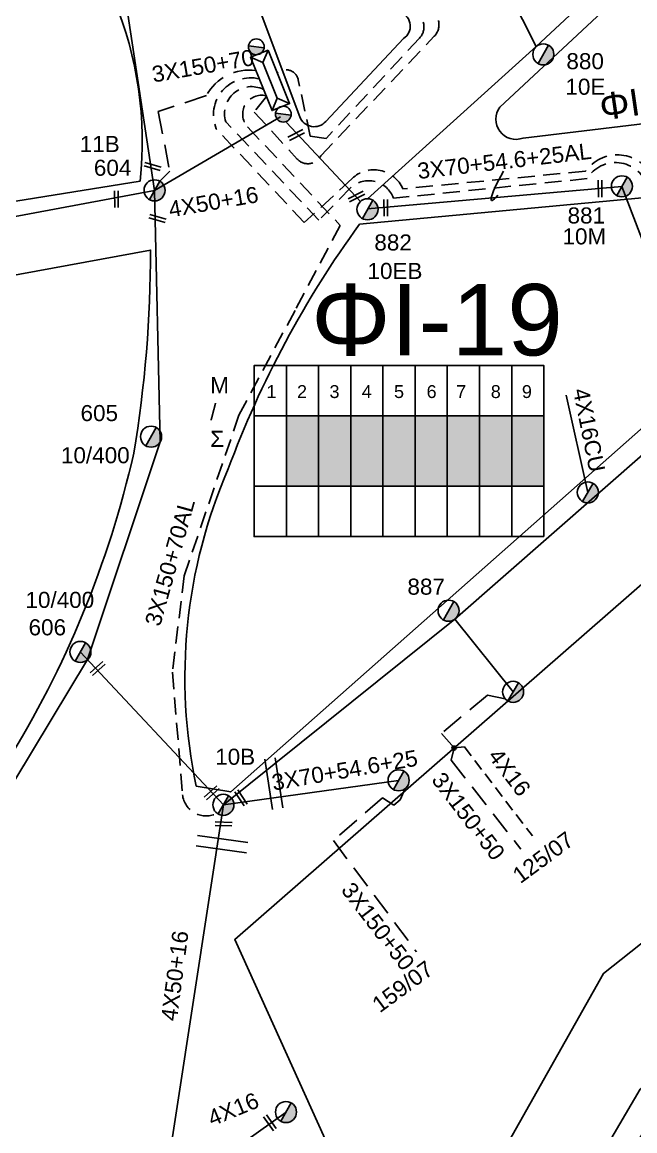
# Model space of a CAD drawing. Header units: millimetres. Extents: x 72 to 3039, y -786 to 786.
# Drawn here: x 491.4 to 559.9, y 574.8 to 698.9 of the extents above; entities that cross this region are included whole.
import ezdxf
from ezdxf.enums import TextEntityAlignment as Align

# ---------------------------------------------------------------- set-up
doc = ezdxf.new("R2010")
doc.units = ezdxf.units.MM
doc.linetypes.add('DASHED', pattern=[19.05, 12.7, -6.35])
for name, color, linetype in [('Άγνωστα', 7, 'Continuous'), ('Ασφαλειοκιβώτια Χ.Τ 9 αναχωρήσεων', 7, 'Continuous'), ('Γυμνά εναέρια ΧΤ (3Φ)   4x50AL', 7, 'Continuous'), ('Γυμνά εναέρια ΧΤ και ΦΟΠ (3Φ)   4x50+16AL', 7, 'Continuous'), ('Εναέρια παροχή ΧΤ 4x16', 7, 'SYN_LINE'), ('Επιγραφές - Σχήματα', 7, 'Continuous'), ('Καλώδια XT   4X16CU', 7, 'SYN_LINE'), ('Καλώδια ΧΤ   3x150+50AL', 7, 'DASHED'), ('Καλώδια ΧΤ   3x150+70 XLPE', 7, 'DASHED'), ('Καλώδια ΧΤ   3x150+70AL', 7, 'DASHED'), ('Καλώδια ΧΤ   3x150AL+50CU', 7, 'DASHED'), ('Μηχανική τομή', 7, 'Continuous'), ('Στύλος ΦΜ', 7, 'Continuous'), ('Στύλος ΦΜ @ 1', 7, 'Continuous'), ('Συνδέσεις', 7, 'Continuous'), ('Συνεστραμμένα ΧΤ   3x70+54.6+25 AL', 7, 'SYN_LINE'), ('Τομή', 7, 'Continuous'), ('Υποσταθμός εναέριος 2 στύλων', 7, 'Continuous'), ('Υποσταθμός πόλεως', 7, 'Continuous'), ('Υπόβαθρο ΔΕΗ', 7, 'Continuous'), ('Υπόγεια καλώδια Παροχών ΧΤ   4x16AL', 7, 'DASHED'), ('Υπόγεια καλώδια Παροχών ΧΤ   4x16CU', 7, 'DASHED'), ('Υπόγεια καλώδια Παροχών ΧΤ   4x25', 7, 'DASHED')]:
    doc.layers.add(name, color=color, linetype=linetype)
doc.styles.get("Standard").update_dxf_attribs({"font": 'arial.ttf'})
doc.linetypes.add('SYN_LINE', pattern='A,0.5,-0.0001,["/\\/\\/\\/",Standard,S=0.1,R=0,X=0,Y=-0.05],-0.25', length=0.7501)

# ---------------------------------------------------------------- blocks, each defined once
blk = doc.blocks.new('ΥΠΑΡΧΩΝ ΤΣΙΜΕΝΤΕΝΙΟΣ ΣΤΥΛΟΣ')
at = {"layer": 'Στύλος ΦΜ'}
blk.add_hatch(color=7, dxfattribs=at).paths.add_polyline_path([(-1.29, -2.28, 0.574793), (2.62, 0, 0.268822), (1.3, 2.27)])
at = {"layer": 'Στύλος ΦΜ', "color": 7}
blk.add_line((-1.29, -2.28), (1.3, 2.27), dxfattribs=at)
blk.add_circle((0, 0), 2.62, dxfattribs=at)
at = {"layer": 'Στύλος ΦΜ', "flags": 4}
for tag, p in [('ΑΡΙΘΜΟΣ', (-4.68, 8.05)), ('ΤΥΠΟΣ', (-4.91, 3.03))]:
    blk.add_attdef(tag, p, '', height=4, dxfattribs=at)
blk = doc.blocks.new('ΥΠΟΣΤΑΘΜΟΣ ΕΝΑΕΡΙΟΣ ΕΠΙ 2 ΣΤΥΛΩΝ')
at = {"layer": 'Υποσταθμός εναέριος 2 στύλων', "linetype": 'Continuous'}
for points in [[(-11.97, -2.11, 0.574793), (-8.45, -0.07, 0.268822), (-9.64, 1.98)], [(9.68, -2.15, 0.574793), (13.19, -0.1, 0.268822), (12.01, 1.95)]]:
    blk.add_hatch(color=256, dxfattribs=at).paths.add_polyline_path(points)
for p, q in [((-11.97, -2.11), (-9.64, 1.98)), ((9.68, -2.15), (12.01, 1.95))]:
    blk.add_line(p, q, dxfattribs=at)
for centre in [(-10.81, -0.07), (10.84, -0.1)]:
    blk.add_circle(centre, 2.36, dxfattribs=at)
at = {"layer": 'Υποσταθμός πόλεως', "linetype": 'Continuous', "ltscale": 40}
blk.add_lwpolyline([(-8.57, 2.82), (8.57, 2.82), (8.57, -2.82), (-8.57, -2.82)], close=True, dxfattribs=at)
for points in [[(-5.75, 0), (-8.57, 2.82)], [(-8.57, -2.82), (-5.75, 0)], [(-5.75, 0), (5.75, 0)], [(5.75, 0), (8.57, 2.82)], [(8.57, -2.82), (5.75, 0)]]:
    blk.add_lwpolyline(points, dxfattribs=at)
at = {"layer": 'Υποσταθμός εναέριος 2 στύλων', "ltscale": 40, "flags": 1}
for tag, p in [('ΜΕΤΑΣΧΗΜΑΤΙΣΜΟΣ', (14.09, 2.51)), ('ΙΣΧΥΣ', (14.07, -0.28)), ('ΑΡΙΘΜΟΣ', (14.19, -3))]:
    blk.add_attdef(tag, p, '', height=1.8, dxfattribs=at)
blk = doc.blocks.new('ΜΗΧΑΝΙΚΗ ΤΟΜΗ')
at = {"layer": 'Μηχανική τομή', "ltscale": 40}
for p, q in [((-1.89, 0.78), (1.89, 0.78)), ((1.89, 0), (-1.89, 0))]:
    blk.add_line(p, q, dxfattribs=at)
blk = doc.blocks.new('ΤΟΜΗ')
at = {"layer": 'Τομή', "ltscale": 40}
for p, q in [((-5.68, 0), (5.68, 0)), ((5.68, -2.33), (-5.68, -2.33))]:
    blk.add_line(p, q, dxfattribs=at)
blk = doc.blocks.new('ΑΣΦΑΛΕΙΟΚΙΒΩΤΙΟ ΥΠΟΣΤΑΘΜΟΥ 9A ΑΝΑΧΩΡΗΣΕΩΝ')
at = {"layer": 'Ασφαλειοκιβώτια Χ.Τ 9 αναχωρήσεων', "ltscale": 40}
for p, q in [((0, 0), (0, 23.91)), ((4.5, 0), (4.5, 23.91)), ((9, 0), (9, 23.91)), ((13.5, 0), (13.5, 23.91)), ((18, 0), (18, 23.91)), ((22.5, 0), (22.5, 23.91)), ((27, 0), (27, 23.91)), ((31.5, 0), (31.5, 23.91)), ((36, 0), (36, 23.91)), ((0, 16.87), (40.5, 16.87)), ((0, 7.04), (40.5, 7.04))]:
    blk.add_line(p, q, dxfattribs=at)
at = {"layer": 'Ασφαλειοκιβώτια Χ.Τ 9 αναχωρήσεων'}
blk.add_lwpolyline([(40.5, 0), (40.5, 23.91), (0, 23.91), (0, 0)], close=True, dxfattribs=at)
for s, p in [('1', (1.71, 19.38)), ('2', (5.99, 19.38)), ('3', (10.53, 19.38)), ('4', (15.04, 19.38)), ('5', (19.55, 19.38)), ('6', (24.11, 19.38)), ('7', (28.24, 19.38)), ('8', (33.08, 19.38)), ('9', (37.43, 19.38))]:
    blk.add_text(s, height=1.8, dxfattribs=at).set_placement(p)
at = {"layer": 'Ασφαλειοκιβώτια Χ.Τ 9 αναχωρήσεων', "ltscale": 40}
for tag, height, rotation, p in [('ΟΝΟΜΑ', 2.5, 0.6514, (19.14, 25.35)), ('ΚΕΙΜΕΝΟ 1', 1, 90, (2.42, 3.84)), ('ΚΕΙΜΕΝΟ 2', 1, 90, (6.78, 3.84)), ('ΚΕΙΜΕΝΟ 3', 1, 90, (11.38, 3.84)), ('ΚΕΙΜΕΝΟ 4', 1, 90, (15.86, 3.84)), ('ΚΕΙΜΕΝΟ 5', 1, 90, (20.28, 3.84)), ('ΚΕΙΜΕΝΟ 6', 1, 90, (24.74, 3.84)), ('ΚΕΙΜΕΝΟ 7', 1, 90, (29.28, 3.84)), ('ΚΕΙΜΕΝΟ 8', 1, 90, (33.65, 3.84)), ('ΚΕΙΜΕΝΟ 9', 1, 90, (38.21, 3.84)), ('ΣΧ', 1, 0.6514, (20.24, -0.85))]:
    blk.add_attdef(tag, text='', height=height, rotation=rotation, dxfattribs=at).set_placement(p, align=Align.MIDDLE_CENTER)
blk = doc.blocks.new('_ΣΥΝΔΕΣΗ')
at = {"layer": 'Συνδέσεις', "linetype": 'SYN_LINE', "ltscale": 40}
blk.add_hatch(color=256, dxfattribs=at).paths.add_polyline_path([(0.5, -0.01, 1), (-0.5, -0.01, 1)])
at = {"layer": 'Συνδέσεις'}
blk.add_circle((0, -0.01), 0.5, dxfattribs=at)

msp = doc.modelspace()

# ---------------------------------------------------------------- hatches: boundary and pattern name
at = {"layer": 'Ασφαλειοκιβώτια Χ.Τ 9 αναχωρήσεων'}
for color, points in [(133, [(524.55, 654.84), (520.95, 654.84), (520.95, 646.98), (524.55, 646.98)]), (30, [(528.15, 654.84), (524.55, 654.84), (524.55, 646.98), (528.15, 646.98)]), (151, [(531.75, 654.84), (528.15, 654.84), (528.15, 646.98), (531.75, 646.98)]), (85, [(535.35, 654.84), (531.75, 654.84), (531.75, 646.98), (535.35, 646.98)]), (6, [(538.95, 654.84), (535.35, 654.84), (535.35, 646.98), (538.95, 646.98)]), (1, [(542.55, 654.84), (538.95, 654.84), (538.95, 646.98), (542.55, 646.98)]), (2, [(546.15, 654.84), (542.55, 654.84), (542.55, 646.98), (546.15, 646.98)]), (27, [(549.75, 654.84), (546.15, 654.84), (546.15, 646.98), (549.75, 646.98)])]:
    msp.add_hatch(color=color, dxfattribs=at).paths.add_polyline_path(points)

# ---------------------------------------------------------------- linework, layer by layer
at = {"layer": 'Άγνωστα', "color": 85}
msp.add_lwpolyline([(441.83, 764.52), (458.32, 749.08), (486.48, 725.84), (502.35, 705.53), (506.22, 680.1)], dxfattribs=at)
at = {"layer": 'Άγνωστα', "color": 6}
for points in [[(506.22, 680.1), (506.84, 651.95), (498.72, 627.57), (484.39, 603.84), (466.36, 584.04), (441.85, 568.04)], [(513.92, 611.33), (497.92, 628.42)]]:
    msp.add_lwpolyline(points, dxfattribs=at)
at = {"layer": 'Άγνωστα', "color": 30}
msp.add_lwpolyline([(628.46, 635.89), (606.03, 623.49), (595.41, 614.39), (583.98, 604.07), (560.51, 579.5), (548.15, 558.38), (542.56, 538.44)], dxfattribs=at)
at = {"layer": 'Άγνωστα', "color": 27, "linetype": 'SYN_LINE', "ltscale": 13}
msp.add_lwpolyline([(539.78, 632.1), (546.31, 623.97)], dxfattribs=at)
at = {"layer": 'Γυμνά εναέρια ΧΤ (3Φ)   4x50AL', "color": 30}
for points in [[(530.03, 679.16), (548.9, 696.19), (586.66, 731.39), (611.09, 755.62), (623.13, 767.81)], [(529.25, 678.87), (520.96, 687.71)]]:
    msp.add_lwpolyline(points, dxfattribs=at)
at = {"layer": 'Γυμνά εναέρια ΧΤ (3Φ)   4x50AL', "color": 133, "ltscale": 40}
msp.add_lwpolyline([(506.22, 680.1), (520.29, 688.32)], dxfattribs=at)
at = {"layer": 'Γυμνά εναέρια ΧΤ (3Φ)   4x50AL', "color": 133}
msp.add_lwpolyline([(409.92, 618.86), (409.97, 618.72), (438.82, 630.73), (458.55, 647.35), (466.96, 673.77), (484.38, 676.03), (506.22, 680.1)], dxfattribs=at)
at = {"layer": 'Γυμνά εναέρια ΧΤ (3Φ)   4x50AL', "color": 27, "ltscale": 40}
msp.add_lwpolyline([(588.3, 675.65), (566.81, 655.8), (539.78, 632.1), (513.91, 611.32)], dxfattribs=at)
at = {"layer": 'Γυμνά εναέρια ΧΤ και ΦΟΠ (3Φ)   4x50+16AL', "color": 1}
msp.add_lwpolyline([(507.13, 567.12), (513.92, 611.33)], dxfattribs=at)
at = {"layer": 'Εναέρια παροχή ΧΤ 4x16', "color": 1, "ltscale": 15}
msp.add_lwpolyline([(507.13, 567.12), (520.92, 576.93)], dxfattribs=at)
at = {"layer": 'Επιγραφές - Σχήματα', "ltscale": 0.1}
msp.add_open_spline([(545.22, 682.24), (543.62, 679.28), (543.41, 678.18), (544.62, 679.56)], degree=3, dxfattribs=at)
at = {"layer": 'Καλώδια XT   4X16CU', "color": 30, "ltscale": 12}
msp.add_line((558.48, 680.55), (562.69, 669.51), dxfattribs=at)
at = {"layer": 'Καλώδια ΧΤ   3x150+50AL', "color": 27, "ltscale": 0.2}
for points in [[(545.44, 623.18), (543.44, 623.59), (538.29, 619.3), (539.7, 617.68)], [(539.7, 617.68), (539.38, 616.32), (547.16, 606.36)], [(534.24, 613.14), (533.67, 611.86), (532.98, 611.27), (531.69, 612.11), (526.21, 607.32), (535.5, 594.87)]]:
    msp.add_lwpolyline(points, dxfattribs=at)
at = {"layer": 'Καλώδια ΧΤ   3x150+70AL', "color": 151, "ltscale": 0.15}
msp.add_lwpolyline([(615, 698.93), (605.87, 704.54), (592.46, 734.83, 0.111168), (590.93, 736.89), (579.28, 750.11), (528.95, 703.24), (535.34, 700.02, -0.500851), (535.85, 697.15), (525.4, 685.92), (523.63, 686.16), (522.28, 692.47, 0.575557), (519.93, 693.24, 3.70764)], format="xyb", dxfattribs=at)
at = {"layer": 'Καλώδια ΧΤ   3x150+70AL', "color": 6, "ltscale": 0.15}
for points in [[(518.69, 690.69, 0.737116), (516.61, 687.2), (526.98, 676.16), (521.92, 666.67), (515.65, 654.93), (509.51, 636.95), (508.22, 626.18), (509.33, 612.45)], [(509.33, 612.45, 0.523246), (513.23, 610.37)]]:
    msp.add_lwpolyline(points, format="xyb", dxfattribs=at)
at = {"layer": 'Καλώδια ΧΤ   3x150AL+50CU', "color": 1, "ltscale": 0.15}
msp.add_lwpolyline([(518.72, 690.6), (517.36, 688.87), (522.16, 683.61, 0.5223), (524.79, 683.95), (537.5, 697.35, 0.529308), (536.82, 700.44), (528.59, 704.79), (533.98, 710.03), (532.34, 711.84), (529.83, 711.92), (508.6, 729.25), (520.75, 742.67)], format="xyb", dxfattribs=at)
at = {"layer": 'Καλώδια ΧΤ   3x150AL+50CU', "color": 27, "ltscale": 0.15}
msp.add_lwpolyline([(588.59, 677.48, -0.859323), (589.36, 679.12), (587.25, 684.13), (561.74, 681.93, 0.539279), (554.41, 682.25), (533.98, 680.27, 0.524657), (528.31, 681.42), (522.95, 676.5), (513.11, 686.99, -0.613156), (517.93, 692.58, -1.813534)], format="xyb", dxfattribs=at)
at = {"layer": 'Καλώδια ΧΤ   3x150AL+50CU', "color": 2, "ltscale": 0.15}
msp.add_lwpolyline([(628.47, 635.9), (629.91, 638), (610.37, 678.74, 1.502805), (604.83, 677.6), (598.82, 672.36, 0.4943), (595.52, 668.3), (594.47, 667.54), (589.57, 673.92, 0.753765), (588.29, 679.38), (586.8, 682.9), (561.28, 680.69, 0.640699), (554.58, 681.41), (532.94, 679.23, 0.524778), (528.17, 680.43), (524.59, 676.75), (514.17, 687.78, -0.66401), (518.4, 691.39, -2.552604)], format="xyb", dxfattribs=at)
at = {"layer": 'Καλώδια ΧΤ   3x150AL+50CU', "color": 85, "ltscale": 0.2}
msp.add_lwpolyline([(512.01, 690.7), (506.62, 688.93), (507.91, 682.24), (506.8, 681.12)], dxfattribs=at)
msp.add_arc((516.8, 688.12), 5.45, 82.1462, 151.6961, dxfattribs=at)
at = {"layer": 'Συνεστραμμένα ΧΤ   3x70+54.6+25 AL', "color": 30, "ltscale": 15}
msp.add_lwpolyline([(558.48, 680.55), (530.04, 678.05)], dxfattribs=at)
at = {"layer": 'Συνεστραμμένα ΧΤ   3x70+54.6+25 AL', "color": 27, "ltscale": 15}
msp.add_lwpolyline([(513.92, 611.33), (533.51, 614.06)], dxfattribs=at)
at = {"layer": 'Υπόβαθρο ΔΕΗ'}
for points in [[(447.25, 734.31), (458.68, 747, -0.017073), (482.83, 725.75, -0.094855), (501.68, 701.45, -0.124687), (504.6, 681.13), (485.32, 678.02, 0.08886), (473.84, 704.24, 0.104728), (447.25, 734.31, 1.722224)], [(544.83, 689.42), (586.58, 728.36), (602.3, 692.56), (547.42, 685.95, -0.749487), (544.83, 689.42, -17.04193)], [(534.07, 697.09, 0.607144), (533.76, 700.01), (519.45, 706.73, 0.948704), (516.46, 704.37), (522.45, 688.34, 0.566084), (525.35, 687.81), (534.07, 697.09)], [(510.88, 613.42), (514.74, 612.76), (587.38, 677.07), (585.96, 681.61), (529.14, 676.31, 0.069056), (514.45, 648.91, 0.156155), (510.88, 613.42, 8.456767)], [(441.65, 570.66), (434.74, 589.6, 0.108712), (455.83, 604.49, 0.036609), (473.46, 628.97, 0.053943), (484.09, 655.87, 0.114862), (485.62, 669.7), (505.76, 673.42, -0.041387), (503.89, 650.67, -0.083014), (489.63, 615.98, -0.050747), (469.82, 590.2, -0.060875), (441.65, 570.66, 1.86117)], [(545.25, 539.73), (593.1, 536.44, -0.126943), (612.03, 570.3, -0.101133), (645.11, 593.09), (628.78, 634.11, 0.034543), (595.9, 609.37, 0.035098), (565.92, 581.31, 0.11326), (545.25, 539.73, 0.694408)]]:
    msp.add_lwpolyline(points, format="xyb", dxfattribs=at)
msp.add_lwpolyline([(608.31, 677.62), (622.67, 644.98), (595.64, 623.54), (556.43, 592.45), (534.51, 553.54), (515.17, 596.25), (608.31, 677.62)], dxfattribs=at)
at = {"layer": 'Υπόγεια καλώδια Παροχών ΧΤ   4x16AL', "color": 27, "ltscale": 0.1}
msp.add_lwpolyline([(539.7, 617.68), (540.86, 617.8), (548.47, 607.84)], dxfattribs=at)
at = {"layer": 'Υπόγεια καλώδια Παροχών ΧΤ   4x16CU', "linetype": 'SYN_LINE', "ltscale": 14}
msp.add_lwpolyline([(554.67, 646.29), (552.23, 657.17)], dxfattribs=at)
at = {"layer": 'Υπόγεια καλώδια Παροχών ΧΤ   4x25', "color": 30, "linetype": 'SYN_LINE', "ltscale": 13}
msp.add_lwpolyline([(544.33, 705.24), (548.9, 696.19)], dxfattribs=at)

# ---------------------------------------------------------------- block references
at = {"layer": 'Ασφαλειοκιβώτια Χ.Τ 9 αναχωρήσεων', "xscale": 0.7999999999999972, "yscale": 0.7999999999999972, "zscale": 0.7999999999999972}
msp.add_blockref('ΑΣΦΑΛΕΙΟΚΙΒΩΤΙΟ ΥΠΟΣΤΑΘΜΟΥ 9A ΑΝΑΧΩΡΗΣΕΩΝ', (517.35, 641.35), dxfattribs=at)
at = {"layer": 'Μηχανική τομή'}
for p, xscale, yscale, zscale, rotation in [((521.96, 686.47), 0.500000000000069, 0.500000000000069, 0.500000000000069, 206.6738276913492), ((506.05, 682.95), 0.5000000000000042, 0.5000000000000042, 0.5000000000000042, 164.2329632650218), ((502.14, 679.12), 0.500000000000047, 0.500000000000047, 0.500000000000047, 91.07733997924393), ((556.23, 680.29), 0.5000000000001501, 0.5000000000001501, 0.5000000000001501, 90.4310350234097), ((528.7, 679.58), 0.500000000000069, 0.500000000000069, 0.500000000000069, 206.6738276913492), ((532.26, 678.15), 0.5000000000001503, 0.5000000000001503, 0.5000000000001503, 90.43103502341296), ((506.59, 677.13), 0.5000000000000042, 0.5000000000000042, 0.5000000000000042, 164.2329632650218), ((499.72, 626.72), 0.4999999999996914, 0.4999999999996914, 0.4999999999996914, 222.14006151916), ((512.47, 612.8), 0.4999999999997105, 0.4999999999997105, 0.4999999999997105, 222.1400615191624), ((516.04, 612.2), 0.4999999999996939, 0.4999999999996939, 0.4999999999996939, 122.7873605538889), ((513.93, 609.38), 0.4999999999996749, 0.4999999999996749, 0.4999999999996749, 178.1293389397497), ((518.96, 575.61), 0.4999999999997567, 0.4999999999997567, 0.4999999999997567, 305.7960311015634)]:
    msp.add_blockref('ΜΗΧΑΝΙΚΗ ΤΟΜΗ', p, dxfattribs=dict(at, xscale=xscale, yscale=yscale, zscale=zscale, rotation=rotation))
at = {"layer": 'Στύλος ΦΜ @ 1', "ltscale": 40}
ref = msp.add_blockref('ΥΠΑΡΧΩΝ ΤΣΙΜΕΝΤΕΝΙΟΣ ΣΤΥΛΟΣ', (549.69, 695.32), dxfattribs=dict(at, xscale=0.4499999999998181, yscale=0.4499999999998181, zscale=0.4499999999998181))
ref.add_attrib('ΤΥΠΟΣ', '10Ε', (552.16, 690.8), dxfattribs={"layer": 'Στύλος ΦΜ', "height": 1.8, "flags": 4})
ref.add_attrib('ΑΡΙΘΜΟΣ', '880', (552.27, 693.66), dxfattribs={"layer": 'Στύλος ΦΜ', "height": 1.8, "flags": 4})
ref = msp.add_blockref('ΥΠΑΡΧΩΝ ΤΣΙΜΕΝΤΕΝΙΟΣ ΣΤΥΛΟΣ', (506.21, 680.1), dxfattribs=dict(at, xscale=0.4499999999998181, yscale=0.4499999999998181, zscale=0.4499999999998181))
ref.add_attrib('ΤΥΠΟΣ', '11Β', (497.84, 684.39), dxfattribs={"layer": 'Στύλος ΦΜ', "height": 1.8, "flags": 4})
ref.add_attrib('ΑΡΙΘΜΟΣ', '604', (499.42, 681.73), dxfattribs={"layer": 'Στύλος ΦΜ', "height": 1.8, "flags": 4})
ref = msp.add_blockref('ΥΠΑΡΧΩΝ ΤΣΙΜΕΝΤΕΝΙΟΣ ΣΤΥΛΟΣ', (558.48, 680.55), dxfattribs=dict(at, xscale=0.4499999999998181, yscale=0.4499999999998181, zscale=0.4499999999998181))
ref.add_attrib('ΤΥΠΟΣ', '10M', (551.83, 674.05), dxfattribs={"layer": 'Στύλος ΦΜ', "height": 1.8, "flags": 4})
ref.add_attrib('ΑΡΙΘΜΟΣ', '881', (552.4, 676.39), dxfattribs={"layer": 'Στύλος ΦΜ', "height": 1.8, "flags": 4})
ref = msp.add_blockref('ΥΠΑΡΧΩΝ ΤΣΙΜΕΝΤΕΝΙΟΣ ΣΤΥΛΟΣ', (530.03, 677.98), dxfattribs=dict(at, xscale=0.4499999999998181, yscale=0.4499999999998181, zscale=0.4499999999998181))
ref.add_attrib('ΤΥΠΟΣ', '10ΕΒ', (530.02, 670.18), dxfattribs={"layer": 'Στύλος ΦΜ', "height": 1.8, "flags": 4})
ref.add_attrib('ΑΡΙΘΜΟΣ', '882', (530.79, 673.37), dxfattribs={"layer": 'Στύλος ΦΜ', "height": 1.8, "flags": 4})
ref = msp.add_blockref('ΥΠΑΡΧΩΝ ΤΣΙΜΕΝΤΕΝΙΟΣ ΣΤΥΛΟΣ', (505.82, 652.53), dxfattribs=dict(at, xscale=0.4499999999998181, yscale=0.4499999999998181, zscale=0.4499999999998181))
ref.add_attrib('ΤΥΠΟΣ', '10/400', (495.74, 649.55), dxfattribs={"layer": 'Στύλος ΦΜ', "height": 1.8, "flags": 4})
ref.add_attrib('ΑΡΙΘΜΟΣ', '605', (497.93, 654.27), dxfattribs={"layer": 'Στύλος ΦΜ', "height": 1.8, "flags": 4})
at = {"layer": 'Στύλος ΦΜ @ 1', "ltscale": 40, "xscale": 0.4499999999998181, "yscale": 0.4499999999998181, "zscale": 0.4499999999998181}
for p in [(554.67, 646.29), (546.31, 623.97), (533.51, 614.06), (520.91, 576.93)]:
    msp.add_blockref('ΥΠΑΡΧΩΝ ΤΣΙΜΕΝΤΕΝΙΟΣ ΣΤΥΛΟΣ', p, dxfattribs=at)
at = {"layer": 'Στύλος ΦΜ @ 1', "ltscale": 40}
ref = msp.add_blockref('ΥΠΑΡΧΩΝ ΤΣΙΜΕΝΤΕΝΙΟΣ ΣΤΥΛΟΣ', (539.09, 633.05), dxfattribs=dict(at, xscale=0.4499999999998181, yscale=0.4499999999998181, zscale=0.4499999999998181))
ref.add_attrib('ΑΡΙΘΜΟΣ', '887', (534.49, 634.84), dxfattribs={"layer": 'Στύλος ΦΜ', "height": 1.8, "flags": 4})
ref = msp.add_blockref('ΥΠΑΡΧΩΝ ΤΣΙΜΕΝΤΕΝΙΟΣ ΣΤΥΛΟΣ', (497.92, 628.43), dxfattribs=dict(at, xscale=0.4499999999998181, yscale=0.4499999999998181, zscale=0.4499999999998181))
ref.add_attrib('ΤΥΠΟΣ', '10/400', (491.77, 633.36), dxfattribs={"layer": 'Στύλος ΦΜ', "height": 1.8, "flags": 4})
ref.add_attrib('ΑΡΙΘΜΟΣ', '606', (492.12, 630.29), dxfattribs={"layer": 'Στύλος ΦΜ', "height": 1.8, "flags": 4})
ref = msp.add_blockref('ΥΠΑΡΧΩΝ ΤΣΙΜΕΝΤΕΝΙΟΣ ΣΤΥΛΟΣ', (513.91, 611.32), dxfattribs=dict(at, xscale=0.4499999999998181, yscale=0.4499999999998181, zscale=0.4499999999998181))
ref.add_attrib('ΤΥΠΟΣ', '10Β', (512.99, 615.8), dxfattribs={"layer": 'Στύλος ΦΜ', "height": 1.8, "flags": 4})
at = {"layer": 'Συνδέσεις', "xscale": 0.4499999999998181, "yscale": 0.4499999999998181, "zscale": 0.4499999999998181}
msp.add_blockref('_ΣΥΝΔΕΣΗ', (539.7, 617.68), dxfattribs=at)
at = {"layer": 'Τομή'}
for p, xscale, yscale, zscale, rotation in [((518.97, 613.61), 0.5000000000000469, 0.5000000000000469, 0.5000000000000469, 98.86343322963025), ((513.84, 607.49), 0.4999999999999464, 0.4999999999999464, 0.4999999999999464, 351.8816953188954)]:
    msp.add_blockref('ΤΟΜΗ', p, dxfattribs=dict(at, xscale=xscale, yscale=yscale, zscale=zscale, rotation=rotation))
at = {"layer": 'Υποσταθμός εναέριος 2 στύλων', "xscale": 0.3750458042255216, "yscale": 0.3750458042255216, "zscale": 0.3750458042255216, "rotation": 291.9081094365448}
msp.add_blockref('ΥΠΟΣΤΑΘΜΟΣ ΕΝΑΕΡΙΟΣ ΕΠΙ 2 ΣΤΥΛΩΝ', (519.13, 692.41), dxfattribs=at)

# ---------------------------------------------------------------- texts
at = {"layer": 'Ασφαλειοκιβώτια Χ.Τ 9 αναχωρήσεων', "insert": (512.43, 659.19), "char_height": 1.8, "width": 1.074, "attachment_point": 1}
msp.add_mtext('Μ\\P/\\PΣ', dxfattribs=at)
at = {"layer": 'Γυμνά εναέρια ΧΤ (3Φ)   4x50AL', "insert": (507.65, 678.84), "char_height": 1.8, "width": 36.4294, "attachment_point": 1, "rotation": 9.8239}
msp.add_mtext('4X50+16', dxfattribs=at)
at = {"layer": 'Γυμνά εναέρια ΧΤ και ΦΟΠ (3Φ)   4x50+16AL', "insert": (506.91, 587.28), "char_height": 1.8, "width": 36.4294, "attachment_point": 1, "rotation": 82.4859}
msp.add_mtext('4X50+16', dxfattribs=at)
at = {"layer": 'Εναέρια παροχή ΧΤ 4x16', "insert": (511.95, 576.97), "char_height": 1.8, "width": 36.4294, "attachment_point": 1, "rotation": 22.332}
msp.add_mtext('4X16', dxfattribs=at)
at = {"layer": 'Επιγραφές - Σχήματα', "attachment_point": 1}
for s, insert, char_height, width, rotation in [('ΦIΛIΠΠOY ', (555.78, 690.88), 3, 36.4294, 8.2505), ('3X70+54.6+25AL', (535.51, 683.15), 1.8, 20.1309, 6.6872), ('125/07', (546.04, 603.87), 1.8, 36.4294, 36.5948), ('159/07', (530.33, 589.41), 1.8, 36.4294, 36.5948)]:
    msp.add_mtext(s, dxfattribs=dict(at, insert=insert, char_height=char_height, width=width, rotation=rotation))
at = {"layer": 'Επιγραφές - Σχήματα', "insert": (523.7, 669.62), "char_height": 8, "width": 8.9314, "attachment_point": 1}
msp.add_mtext('ΦΙ-19', dxfattribs=at)
at = {"layer": 'Καλώδια ΧΤ   3x150+50AL', "char_height": 1.8, "width": 36.4294, "attachment_point": 1, "rotation": 307.3381}
for insert in [(538.53, 615.18), (528.42, 602.85)]:
    msp.add_mtext('3X150+50', dxfattribs=dict(at, insert=insert))
at = {"layer": 'Καλώδια ΧΤ   3x150+70 XLPE', "insert": (505.78, 693.94), "char_height": 1.8, "width": 36.4294, "attachment_point": 1, "rotation": 9.8239}
msp.add_mtext('3X150+70', dxfattribs=at)
at = {"layer": 'Καλώδια ΧΤ   3x150+70AL', "insert": (505.09, 631.68), "char_height": 1.8, "width": 36.4294, "attachment_point": 1, "rotation": 74.4119}
msp.add_mtext('3X150+70AL', dxfattribs=at)
at = {"layer": 'Συνεστραμμένα ΧΤ   3x70+54.6+25 AL', "insert": (519.19, 614.68), "char_height": 1.8, "width": 36.4294, "attachment_point": 1, "rotation": 9.8239}
msp.add_mtext('3X70+54.6+25', dxfattribs=at)
at = {"layer": 'Υπόγεια καλώδια Παροχών ΧΤ   4x16AL', "insert": (544.85, 617.85), "char_height": 1.8, "width": 36.4294, "attachment_point": 1, "rotation": 307.3381}
msp.add_mtext('4X16', dxfattribs=at)
at = {"layer": 'Υπόγεια καλώδια Παροχών ΧΤ   4x16CU', "insert": (554.76, 658.1), "char_height": 1.8, "width": 36.4294, "attachment_point": 1, "rotation": 281.375}
msp.add_mtext('4X16CU', dxfattribs=at)

doc.saveas('drawing.dxf')
